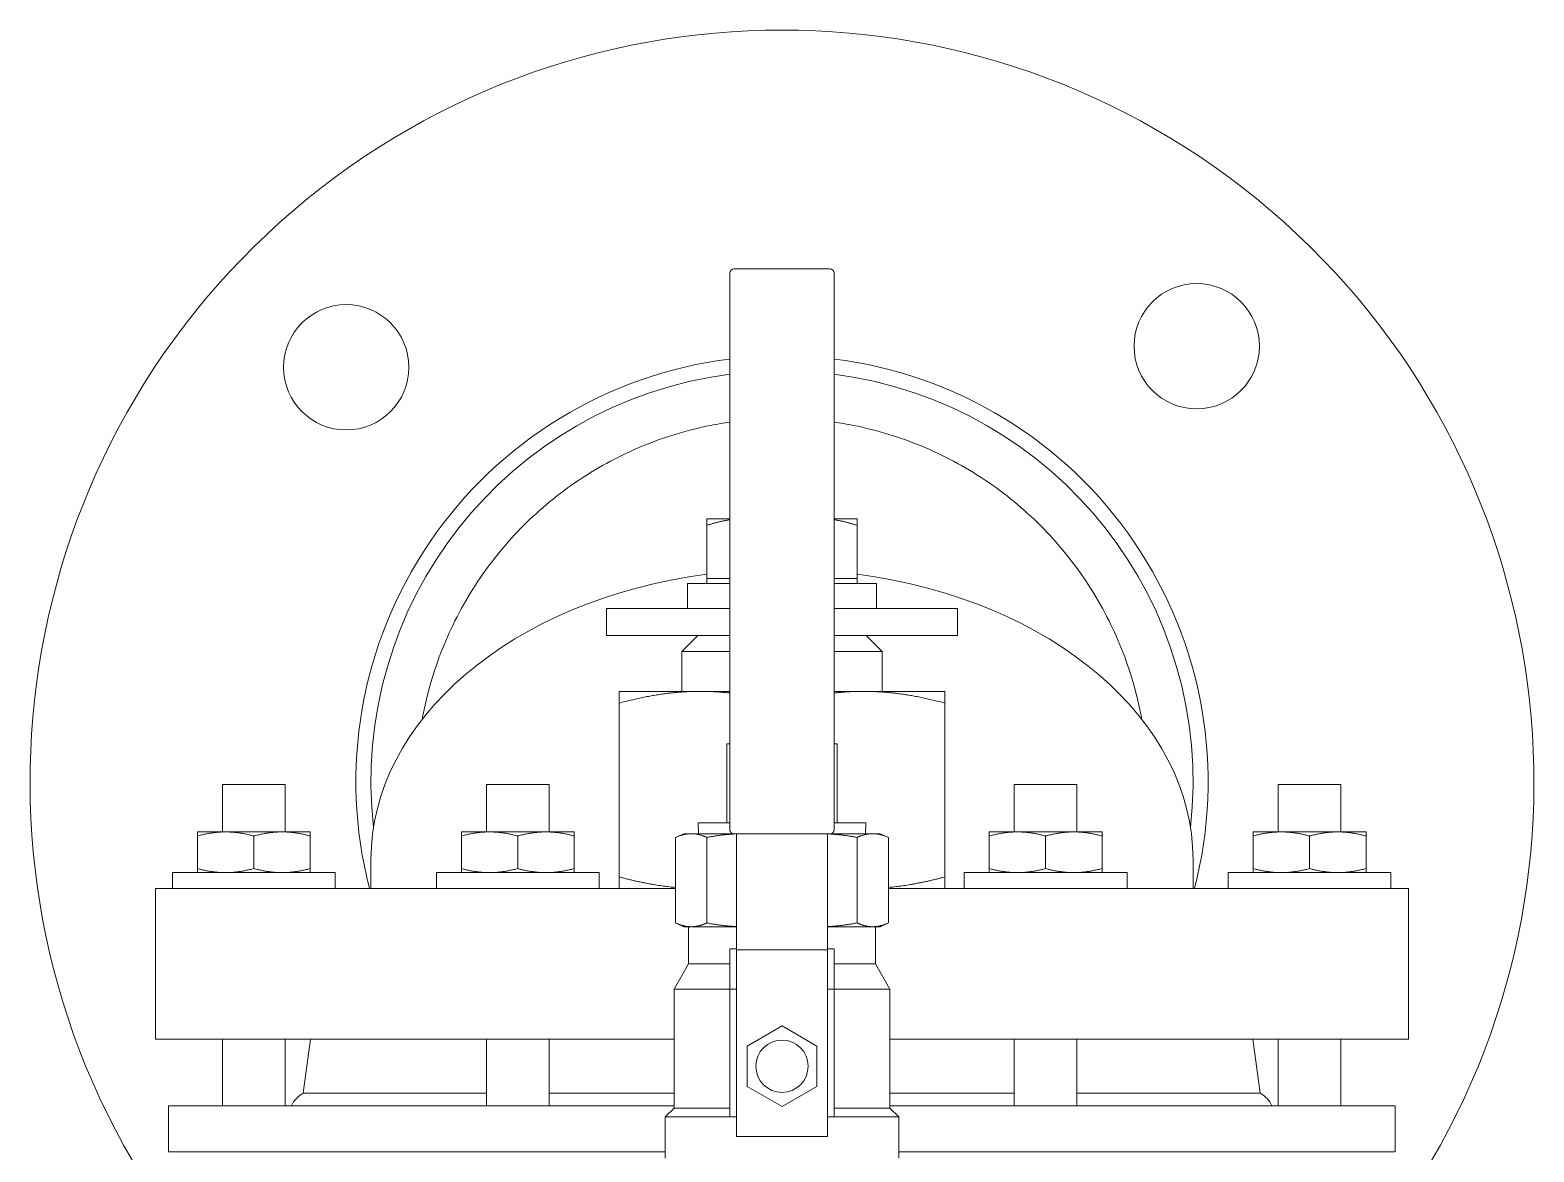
# Model space of a CAD drawing. Header units: inches. Extents: x 12 to 318, y 5 to 204.
# Drawn here: x 50.78 to 58.28, y 105.41 to 111 of the extents above; entities that cross this region are included whole.
import ezdxf

# ---------------------------------------------------------------- set-up
doc = ezdxf.new("R2010")
doc.units = ezdxf.units.IN
doc.header["$LTSCALE"] = 9.5
doc.header["$MEASUREMENT"] = 0
doc.layers.add('Visible', color=7, linetype='Continuous', lineweight=18)

msp = doc.modelspace()

# ---------------------------------------------------------------- linework, layer by layer
at = {"layer": 'Visible'}
for p, q in [((54.290561, 109.811965), (54.769061, 109.811965)), ((54.269681, 109.791085), (54.269681, 109.761282)), ((54.269681, 109.761282), (54.269681, 107.014767)), ((54.789941, 109.761282), (54.789941, 109.791085)), ((54.789941, 107.014767), (54.789941, 109.761282)), ((54.269681, 108.566317), (54.154811, 108.566317)), ((54.154811, 108.268317), (54.154811, 108.532824)), ((54.904811, 108.566317), (54.789941, 108.566317)), ((54.904811, 108.268317), (54.904811, 108.532824)), ((54.058459, 108.243313), (54.269681, 108.243313)), ((54.058459, 108.118313), (54.058459, 108.243313)), ((54.269681, 108.268317), (54.154811, 108.268317)), ((54.154811, 108.268317), (54.154811, 108.243313)), ((54.904811, 108.268317), (54.789941, 108.268317)), ((54.789941, 108.243313), (55.001162, 108.243313)), ((54.904811, 108.268317), (54.904811, 108.243313)), ((55.001162, 108.118313), (55.001162, 108.243313)), ((53.654811, 108.118313), (54.269681, 108.118313)), ((53.654811, 107.984313), (53.654811, 108.118313)), ((54.789941, 108.118313), (55.404811, 108.118313)), ((55.404811, 107.984313), (55.404811, 108.118313)), ((53.654811, 107.984313), (54.269681, 107.984313)), ((54.109811, 107.984313), (54.029811, 107.904313)), ((54.789941, 107.984313), (55.404811, 107.984313)), ((54.949811, 107.984313), (55.029811, 107.904313)), ((54.269681, 107.904313), (54.029811, 107.904313)), ((54.029811, 107.705313), (54.029811, 107.904313)), ((55.029811, 107.904313), (54.789941, 107.904313)), ((55.029811, 107.705313), (55.029811, 107.904313)), ((54.123561, 107.705313), (53.717311, 107.705313)), ((54.269681, 107.705313), (54.123561, 107.705313)), ((54.936061, 107.705313), (54.789941, 107.705313)), ((55.342311, 107.705313), (54.936061, 107.705313)), ((53.717311, 106.779925), (53.717311, 107.646701)), ((55.342311, 106.779925), (55.342311, 107.646701)), ((54.25422, 107.443234), (54.25422, 107.049534)), ((54.269681, 107.443234), (54.25422, 107.443234)), ((54.805401, 107.443234), (54.789941, 107.443234)), ((54.805401, 107.443234), (54.805401, 107.049534)), ((52.052152, 107.241313), (51.739652, 107.241313)), ((51.739652, 107.004313), (51.739652, 107.241313)), ((52.052152, 107.004313), (52.052152, 107.241313)), ((53.368402, 107.241313), (53.055902, 107.241313)), ((53.055902, 107.004313), (53.055902, 107.241313)), ((53.368402, 107.004313), (53.368402, 107.241313)), ((56.000902, 107.241313), (55.688402, 107.241313)), ((55.688402, 107.004313), (55.688402, 107.241313)), ((56.000902, 107.004313), (56.000902, 107.241313)), ((57.317152, 107.241313), (57.004652, 107.241313)), ((57.004652, 107.004313), (57.004652, 107.241313)), ((57.317152, 107.004313), (57.317152, 107.241313)), ((54.269681, 107.049534), (54.111159, 107.049534)), ((54.11285, 106.995423), (54.111159, 107.049534)), ((54.948462, 107.049534), (54.789941, 107.049534)), ((54.946771, 106.995423), (54.948462, 107.049534)), ((51.755152, 107.004313), (51.614402, 107.004313)), ((51.614402, 106.984006), (51.614402, 106.82162)), ((52.036652, 107.004313), (51.755152, 107.004313)), ((51.895902, 106.984006), (51.895902, 106.82162)), ((52.177402, 107.004313), (52.036652, 107.004313)), ((52.177402, 106.984006), (52.177402, 106.82162)), ((53.071402, 107.004313), (52.930652, 107.004313)), ((52.930652, 106.984006), (52.930652, 106.82162)), ((53.352902, 107.004313), (53.071402, 107.004313)), ((53.212152, 106.984006), (53.212152, 106.82162)), ((53.493652, 107.004313), (53.352902, 107.004313)), ((53.493652, 106.984006), (53.493652, 106.82162)), ((54.039811, 106.995423), (53.999438, 106.976598)), ((53.999438, 106.976598), (53.999438, 106.550249)), ((54.07711, 106.995423), (54.039811, 106.995423)), ((54.282698, 106.995423), (54.07711, 106.995423)), ((54.154781, 106.976598), (54.154781, 106.550249)), ((54.769061, 106.993887), (54.290561, 106.993887)), ((54.303611, 106.993887), (54.303611, 106.416845)), ((54.756011, 106.416845), (54.756011, 106.993887)), ((54.982511, 106.995423), (54.776923, 106.995423)), ((54.90484, 106.976598), (54.90484, 106.550249)), ((55.019811, 106.995423), (54.982511, 106.995423)), ((55.019811, 106.995423), (55.060183, 106.976598)), ((55.060183, 106.976598), (55.060183, 106.550249)), ((55.703902, 107.004313), (55.563152, 107.004313)), ((55.563152, 106.984006), (55.563152, 106.82162)), ((55.985402, 107.004313), (55.703902, 107.004313)), ((55.844652, 106.984006), (55.844652, 106.82162)), ((56.126152, 107.004313), (55.985402, 107.004313)), ((56.126152, 106.984006), (56.126152, 106.82162)), ((57.020152, 107.004313), (56.879402, 107.004313)), ((56.879402, 106.984006), (56.879402, 106.82162)), ((57.301652, 107.004313), (57.020152, 107.004313)), ((57.160902, 106.984006), (57.160902, 106.82162)), ((57.442402, 107.004313), (57.301652, 107.004313)), ((57.442402, 106.984006), (57.442402, 106.82162)), ((52.301902, 106.801313), (51.489902, 106.801313)), ((51.489902, 106.801313), (51.489902, 106.721313)), ((52.301902, 106.801313), (52.301902, 106.721313)), ((52.479811, 106.721313), (52.479811, 106.864659)), ((53.618152, 106.801313), (52.806152, 106.801313)), ((52.806152, 106.801313), (52.806152, 106.721313)), ((53.618152, 106.801313), (53.618152, 106.721313)), ((56.250652, 106.801313), (55.438652, 106.801313)), ((55.438652, 106.801313), (55.438652, 106.721313)), ((56.250652, 106.801313), (56.250652, 106.721313)), ((56.579811, 106.721313), (56.579811, 106.864659)), ((57.566902, 106.801313), (56.754902, 106.801313)), ((56.754902, 106.801313), (56.754902, 106.721313)), ((57.566902, 106.801313), (57.566902, 106.721313)), ((51.404811, 106.721313), (53.999438, 106.721313)), ((51.404811, 106.721313), (51.404811, 105.971313)), ((55.060183, 106.721313), (57.654811, 106.721313)), ((57.654811, 106.721313), (57.654811, 105.971313)), ((54.039811, 106.531423), (53.999438, 106.550249)), ((54.039811, 106.531423), (54.07711, 106.531423)), ((54.064311, 106.345823), (54.064311, 106.531423)), ((54.07711, 106.531423), (54.303611, 106.531423)), ((54.756011, 106.531423), (54.982511, 106.531423)), ((54.982511, 106.531423), (55.019811, 106.531423)), ((54.995311, 106.345823), (54.995311, 106.531423)), ((55.019811, 106.531423), (55.060183, 106.550249)), ((54.269681, 106.421411), (54.269681, 106.219844)), ((54.269681, 106.421411), (54.303611, 106.421411)), ((54.756011, 106.416845), (54.303611, 106.416845)), ((54.303611, 106.416845), (54.303611, 105.664923)), ((54.756011, 106.421411), (54.789941, 106.421411)), ((54.756011, 105.664923), (54.756011, 106.416845)), ((54.789941, 106.219844), (54.789941, 106.421411)), ((54.064311, 106.345823), (53.991576, 106.219844)), ((54.269681, 106.345823), (54.064311, 106.345823)), ((54.995311, 106.345823), (54.789941, 106.345823)), ((54.995311, 106.345823), (55.068045, 106.219844)), ((54.269681, 106.219844), (53.991576, 106.219844)), ((53.991576, 105.626134), (53.991576, 106.219844)), ((54.269681, 106.219844), (54.269681, 105.582493)), ((54.269681, 106.219844), (54.303611, 106.219844)), ((54.756011, 106.219844), (54.789941, 106.219844)), ((54.789941, 105.582493), (54.789941, 106.219844)), ((55.068045, 106.219844), (54.789941, 106.219844)), ((55.068045, 105.626134), (55.068045, 106.219844)), ((54.355811, 105.935882), (54.529811, 106.036341)), ((54.529811, 106.036341), (54.703811, 105.935882)), ((51.404811, 105.971313), (53.991576, 105.971313)), ((51.739652, 105.638867), (51.739652, 105.971313)), ((52.052152, 105.638867), (52.052152, 105.971313)), ((52.178505, 105.971313), (52.141451, 105.700695)), ((53.055902, 105.638867), (53.055902, 105.971313)), ((53.368402, 105.638867), (53.368402, 105.971313)), ((54.355811, 105.734965), (54.355811, 105.935882)), ((54.703811, 105.935882), (54.703811, 105.734965)), ((55.068045, 105.971313), (57.654811, 105.971313)), ((55.688402, 105.638867), (55.688402, 105.971313)), ((56.000902, 105.638867), (56.000902, 105.971313)), ((56.8783, 105.971313), (56.915353, 105.700695)), ((57.004652, 105.638867), (57.004652, 105.971313)), ((57.317152, 105.638867), (57.317152, 105.971313)), ((53.055902, 105.700695), (52.141451, 105.700695)), ((53.991576, 105.700695), (53.368402, 105.700695)), ((54.529811, 105.634506), (54.355811, 105.734965)), ((54.703811, 105.734965), (54.529811, 105.634506)), ((55.688402, 105.700695), (55.068045, 105.700695)), ((56.915353, 105.700695), (56.000902, 105.700695)), ((53.991576, 105.638867), (51.469494, 105.638867)), ((51.469494, 105.408169), (51.469494, 105.638867)), ((53.991576, 105.626134), (53.947936, 105.582493)), ((54.269681, 105.626134), (53.991576, 105.626134)), ((54.303611, 105.485602), (54.303611, 105.664923)), ((54.756011, 105.664923), (54.756011, 105.485602)), ((55.068045, 105.626134), (54.789941, 105.626134)), ((57.587311, 105.638867), (55.068045, 105.638867)), ((55.068045, 105.626134), (55.111686, 105.582493)), ((57.587311, 105.408169), (57.587311, 105.638867)), ((54.269681, 105.582493), (53.947936, 105.582493)), ((53.947936, 105.376271), (53.947936, 105.582493)), ((54.303611, 105.582493), (54.269681, 105.582493)), ((54.789941, 105.582493), (54.756011, 105.582493)), ((55.111686, 105.582493), (54.789941, 105.582493)), ((55.111686, 105.376271), (55.111686, 105.582493)), ((54.756011, 105.485602), (54.303611, 105.485602)), ((53.947936, 105.408169), (51.469494, 105.408169)), ((57.587311, 105.408169), (55.111686, 105.408169))]:
    msp.add_line(p, q, dxfattribs=at)
for centre, radius in [((56.597908, 109.426807), 0.3125), ((52.356571, 109.321665), 0.3125), ((54.529811, 105.835423), 0.1305)]:
    msp.add_circle(centre, radius, dxfattribs=at)
for centre, radius, start, end in [((54.529811, 107.253567), 3.75, 324.3274986, 215.6725014), ((54.290561, 109.791085), 0.02088, 90, 180), ((54.769061, 109.791085), 0.02088, 0, 90), ((54.529811, 107.253567), 2.125, 97.0314487, 194.5054787), ((54.529811, 107.253567), 2.125, 345.4945213, 82.9685513), ((54.529811, 107.253567), 2.05, 97.290069, 186.3804862), ((54.529811, 107.253567), 2.05, 353.6195138, 82.709931), ((54.290561, 107.014767), 0.02088, 180, 270), ((54.769061, 107.014767), 0.02088, 270, 0), ((52.208162, 105.580462), 0.1375, 119.0239117, 154.8645187), ((56.848642, 105.580462), 0.1375, 25.1354813, 60.9760883)]:
    msp.add_arc(centre, radius, start, end, dxfattribs=at)
for major_axis, start_param, end_param in [((-2.05, 0), 4.89635167, 6.28318531), ((2.05, 0), 0, 1.38683363)]:
    msp.add_ellipse((54.529811, 106.864659), major_axis=major_axis, ratio=0.70710678, start_param=start_param, end_param=end_param, dxfattribs=at)
for points, knots in [([(54.269692, 109.048174), (54.237883, 109.043614), (54.206015, 109.038193), (54.054082, 109.007928), (53.936396, 108.971135), (53.728511, 108.884909), (53.619176, 108.827504), (53.415093, 108.690898), (53.320343, 108.611698), (53.160969, 108.452036), (53.081715, 108.356816), (52.945082, 108.151791), (52.8877, 108.041988), (52.801101, 107.832372), (52.764063, 107.713186), (52.738255, 107.582642), (52.736586, 107.573843), (52.734983, 107.565036)], [13.55190535, 13.55190535, 13.55190535, 13.55190535, 13.7777234, 13.7777234, 14.6345435, 14.6345435, 15.49266716, 15.49266716, 16.35079082, 16.35079082, 17.21168657, 17.21168657, 18.07258232, 18.07258232, 18.93989817, 18.93989817, 19.00247939, 19.00247939, 19.00247939, 19.00247939]), ([(56.324638, 107.565036), (56.323035, 107.573843), (56.321366, 107.582642), (56.295558, 107.713186), (56.25852, 107.832372), (56.171922, 108.041988), (56.114539, 108.151791), (55.977906, 108.356816), (55.898652, 108.452036), (55.739278, 108.611698), (55.644528, 108.690898), (55.440445, 108.827504), (55.33111, 108.884909), (55.123225, 108.971135), (55.00554, 109.007928), (54.853607, 109.038193), (54.821739, 109.043614), (54.789929, 109.048174)], [6.8393272, 6.8393272, 6.8393272, 6.8393272, 6.90190842, 6.90190842, 7.76922427, 7.76922427, 8.63012002, 8.63012002, 9.49101577, 9.49101577, 10.34913943, 10.34913943, 11.20726308, 11.20726308, 12.06408319, 12.06408319, 12.28990124, 12.28990124, 12.28990124, 12.28990124])]:
    msp.add_open_spline(points, degree=3, knots=knots, dxfattribs=at)
for points, weights in [([(54.154811, 108.532824), (54.154811, 108.566317), (54.154811, 108.566317)], [1, 1.0379548493, 1]), ([(54.269681, 108.560969), (54.215671, 108.55311), (54.154811, 108.532824)], [1.01826664852, 1.02265012127, 1]), ([(54.904811, 108.532824), (54.84395, 108.55311), (54.789941, 108.560969)], [1, 1.02265012126, 1.01826664852]), ([(54.904811, 108.566317), (54.904811, 108.566317), (54.904811, 108.532824)], [1, 1.0379548493, 1]), ([(53.717311, 107.646701), (53.717311, 107.705313), (53.717311, 107.705313)], [1, 1.0379548493, 1]), ([(54.123561, 107.705313), (53.935019, 107.705313), (53.717311, 107.646701)], [1, 1.0379548493, 1]), ([(54.269681, 107.69723), (54.195849, 107.705313), (54.123561, 107.705313)], [1.01778456762, 1.01421955175, 1]), ([(54.936061, 107.705313), (54.863772, 107.705313), (54.789941, 107.69723)], [1, 1.01421955175, 1.01778456762]), ([(55.342311, 107.646701), (55.124602, 107.705313), (54.936061, 107.705313)], [1, 1.0379548493, 1]), ([(55.342311, 107.705313), (55.342311, 107.705313), (55.342311, 107.646701)], [1, 1.0379548493, 1]), ([(51.614402, 106.984006), (51.614402, 107.004313), (51.614402, 107.004313)], [1, 1.0379548493, 1]), ([(51.755152, 107.004313), (51.68983, 107.004313), (51.614402, 106.984006)], [1, 1.0379548493, 1]), ([(51.895902, 106.984006), (51.820474, 107.004313), (51.755152, 107.004313)], [1, 1.0379548493, 1]), ([(52.036652, 107.004313), (51.97133, 107.004313), (51.895902, 106.984006)], [1, 1.0379548493, 1]), ([(52.177402, 106.984006), (52.101974, 107.004313), (52.036652, 107.004313)], [1, 1.0379548493, 1]), ([(52.177402, 107.004313), (52.177402, 107.004313), (52.177402, 106.984006)], [1, 1.0379548493, 1]), ([(52.930652, 106.984006), (52.930652, 107.004313), (52.930652, 107.004313)], [1, 1.0379548493, 1]), ([(53.071402, 107.004313), (53.00608, 107.004313), (52.930652, 106.984006)], [1, 1.0379548493, 1]), ([(53.212152, 106.984006), (53.136724, 107.004313), (53.071402, 107.004313)], [1, 1.0379548493, 1]), ([(53.352902, 107.004313), (53.28758, 107.004313), (53.212152, 106.984006)], [1, 1.0379548493, 1]), ([(53.493652, 106.984006), (53.418224, 107.004313), (53.352902, 107.004313)], [1, 1.0379548493, 1]), ([(53.493652, 107.004313), (53.493652, 107.004313), (53.493652, 106.984006)], [1, 1.0379548493, 1]), ([(54.07711, 106.995423), (54.039811, 106.995423), (53.999438, 106.976598)], [1, 1.0562990584, 1.07162109099]), ([(54.154781, 106.976598), (54.114409, 106.995423), (54.07711, 106.995423)], [1.07162109099, 1.0562990584, 1]), ([(54.289889, 106.993898), (54.224783, 106.990119), (54.154781, 106.976598)], [1.02821409886, 1.06057201315, 1.07162109099]), ([(54.90484, 106.976598), (54.834838, 106.990119), (54.769732, 106.993898)], [1.07162109099, 1.06057201315, 1.02821409886]), ([(54.982511, 106.995423), (54.945212, 106.995423), (54.90484, 106.976598)], [1, 1.0562990584, 1.07162109099]), ([(55.060183, 106.976598), (55.019811, 106.995423), (54.982511, 106.995423)], [1.07162109099, 1.0562990584, 1]), ([(55.563152, 106.984006), (55.563152, 107.004313), (55.563152, 107.004313)], [1, 1.0379548493, 1]), ([(55.703902, 107.004313), (55.63858, 107.004313), (55.563152, 106.984006)], [1, 1.0379548493, 1]), ([(55.844652, 106.984006), (55.769224, 107.004313), (55.703902, 107.004313)], [1, 1.0379548493, 1]), ([(55.985402, 107.004313), (55.92008, 107.004313), (55.844652, 106.984006)], [1, 1.0379548493, 1]), ([(56.126152, 106.984006), (56.050724, 107.004313), (55.985402, 107.004313)], [1, 1.0379548493, 1]), ([(56.126152, 107.004313), (56.126152, 107.004313), (56.126152, 106.984006)], [1, 1.0379548493, 1]), ([(56.879402, 106.984006), (56.879402, 107.004313), (56.879402, 107.004313)], [1, 1.0379548493, 1]), ([(57.020152, 107.004313), (56.95483, 107.004313), (56.879402, 106.984006)], [1, 1.0379548493, 1]), ([(57.160902, 106.984006), (57.085474, 107.004313), (57.020152, 107.004313)], [1, 1.0379548493, 1]), ([(57.301652, 107.004313), (57.23633, 107.004313), (57.160902, 106.984006)], [1, 1.0379548493, 1]), ([(57.442402, 106.984006), (57.366974, 107.004313), (57.301652, 107.004313)], [1, 1.0379548493, 1]), ([(57.442402, 107.004313), (57.442402, 107.004313), (57.442402, 106.984006)], [1, 1.0379548493, 1]), ([(51.614402, 106.82162), (51.68983, 106.801313), (51.755152, 106.801313)], [1, 1.0379548493, 1]), ([(51.614402, 106.801313), (51.614402, 106.801313), (51.614402, 106.82162)], [1, 1.0379548493, 1]), ([(51.755152, 106.801313), (51.820474, 106.801313), (51.895902, 106.82162)], [1, 1.0379548493, 1]), ([(51.895902, 106.82162), (51.97133, 106.801313), (52.036652, 106.801313)], [1, 1.0379548493, 1]), ([(52.036652, 106.801313), (52.101974, 106.801313), (52.177402, 106.82162)], [1, 1.0379548493, 1]), ([(52.177402, 106.82162), (52.177402, 106.801313), (52.177402, 106.801313)], [1, 1.0379548493, 1]), ([(52.930652, 106.82162), (53.00608, 106.801313), (53.071402, 106.801313)], [1, 1.0379548493, 1]), ([(52.930652, 106.801313), (52.930652, 106.801313), (52.930652, 106.82162)], [1, 1.0379548493, 1]), ([(53.071402, 106.801313), (53.136724, 106.801313), (53.212152, 106.82162)], [1, 1.0379548493, 1]), ([(53.212152, 106.82162), (53.28758, 106.801313), (53.352902, 106.801313)], [1, 1.0379548493, 1]), ([(53.352902, 106.801313), (53.418224, 106.801313), (53.493652, 106.82162)], [1, 1.0379548493, 1]), ([(53.493652, 106.82162), (53.493652, 106.801313), (53.493652, 106.801313)], [1, 1.0379548493, 1]), ([(55.563152, 106.82162), (55.63858, 106.801313), (55.703902, 106.801313)], [1, 1.0379548493, 1]), ([(55.563152, 106.801313), (55.563152, 106.801313), (55.563152, 106.82162)], [1, 1.0379548493, 1]), ([(55.703902, 106.801313), (55.769224, 106.801313), (55.844652, 106.82162)], [1, 1.0379548493, 1]), ([(55.844652, 106.82162), (55.92008, 106.801313), (55.985402, 106.801313)], [1, 1.0379548493, 1]), ([(55.985402, 106.801313), (56.050724, 106.801313), (56.126152, 106.82162)], [1, 1.0379548493, 1]), ([(56.126152, 106.82162), (56.126152, 106.801313), (56.126152, 106.801313)], [1, 1.0379548493, 1]), ([(56.879402, 106.801313), (56.879402, 106.801313), (56.879402, 106.82162)], [1, 1.0379548493, 1]), ([(56.879402, 106.82162), (56.95483, 106.801313), (57.020152, 106.801313)], [1, 1.0379548493, 1]), ([(57.020152, 106.801313), (57.085474, 106.801313), (57.160902, 106.82162)], [1, 1.0379548493, 1]), ([(57.160902, 106.82162), (57.23633, 106.801313), (57.301652, 106.801313)], [1, 1.0379548493, 1]), ([(57.301652, 106.801313), (57.366974, 106.801313), (57.442402, 106.82162)], [1, 1.0379548493, 1]), ([(57.442402, 106.82162), (57.442402, 106.801313), (57.442402, 106.801313)], [1, 1.0379548493, 1]), ([(53.717311, 106.721313), (53.717311, 106.721313), (53.717311, 106.779925)], [1, 1.0379548493, 1]), ([(53.717311, 106.779925), (53.867427, 106.739511), (53.999438, 106.727163)], [1, 1.02586611982, 1.01647686823]), ([(55.060183, 106.727163), (55.192194, 106.739511), (55.342311, 106.779925)], [1.01647686823, 1.02586611982, 1]), ([(55.342311, 106.779925), (55.342311, 106.721313), (55.342311, 106.721313)], [1, 1.0379548493, 1]), ([(53.999438, 106.550249), (54.039811, 106.531423), (54.07711, 106.531423)], [1.07162109099, 1.0562990584, 1]), ([(54.07711, 106.531423), (54.114409, 106.531423), (54.154781, 106.550249)], [1, 1.0562990584, 1.07162109099]), ([(54.154781, 106.550249), (54.232005, 106.535333), (54.303611, 106.532256)], [1.07162109099, 1.05944514846, 1.02139227006]), ([(54.756011, 106.532256), (54.827616, 106.535333), (54.90484, 106.550249)], [1.02139227006, 1.05944514846, 1.07162109099]), ([(54.90484, 106.550249), (54.945212, 106.531423), (54.982511, 106.531423)], [1.07162109099, 1.0562990584, 1]), ([(54.982511, 106.531423), (55.019811, 106.531423), (55.060183, 106.550249)], [1, 1.0562990584, 1.07162109099])]:
    msp.add_rational_spline(points, weights, degree=2, dxfattribs=at)

doc.saveas('drawing.dxf')
